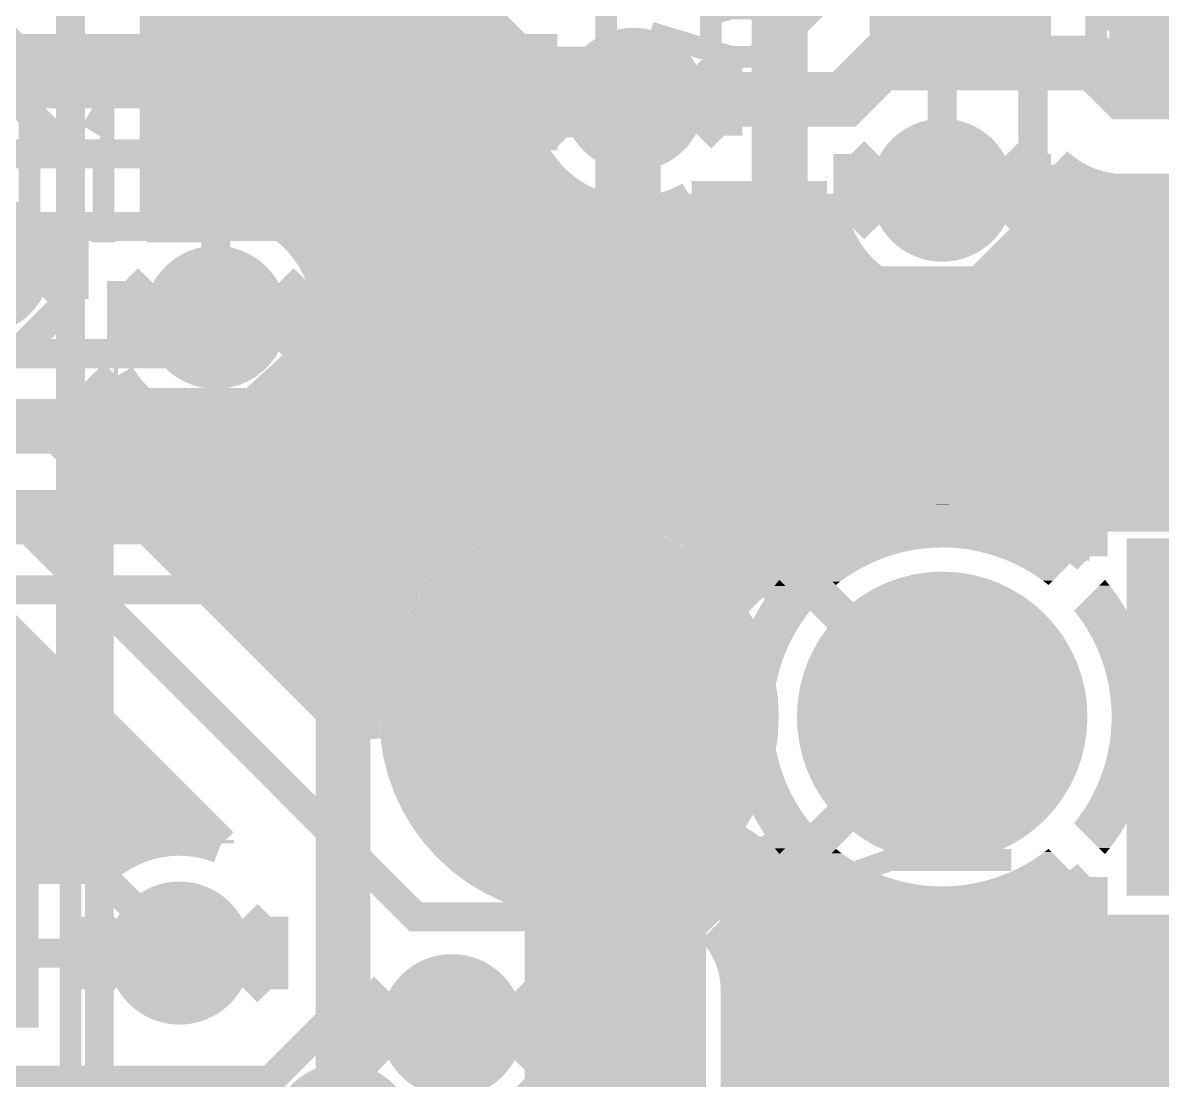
# Model space of a CAD drawing. Extents: x -10 to 131, y -93 to 209.
# Drawn here: x 100.88 to 108.85, y -5.08 to 2.31 of the extents above; entities that cross this region are included whole.
import ezdxf

# ---------------------------------------------------------------- set-up
doc = ezdxf.new("R2010")
doc.units = 0
doc.header["$MEASUREMENT"] = 0
doc.layers.get('0').update_dxf_attribs({"linetype": 'CONTINUOUS'})
for name, color, linetype in [('22-303-0_ASB', 7, 'CONTINUOUS'), ('22-303-0_AST', 7, 'CONTINUOUS'), ('22-303-0_BOT', 2, 'CONTINUOUS'), ('22-303-0_DRD', 6, 'CONTINUOUS'), ('22-303-0_DRL', 1, 'CONTINUOUS'), ('22-303-0_GND', 3, 'CONTINUOUS'), ('22-303-0_IN1', 10, 'CONTINUOUS'), ('22-303-0_SMB', 14, 'CONTINUOUS'), ('22-303-0_SMT', 9, 'CONTINUOUS'), ('22-303-0_SPT', 11, 'CONTINUOUS'), ('22-303-0_SST', 8, 'CONTINUOUS'), ('22-303-0_TOP', 15, 'CONTINUOUS'), ('THRUHOLE_TAP', 2, 'CONTINUOUS')]:
    doc.layers.add(name, color=color, linetype=linetype)

# ---------------------------------------------------------------- blocks, each defined once
blk = doc.blocks.new('ROUND_63')
at = {"const_width": 1.016}
blk.add_lwpolyline([(-0.508, 0, 1), (0.508, 0, 1)], format="xyb", close=True, dxfattribs=at)
blk = doc.blocks.new('ROUND_70')
at = {"const_width": 0.29972}
blk.add_lwpolyline([(-0.14986, 0, 1), (0.14986, 0, 1)], format="xyb", close=True, dxfattribs=at)
blk = doc.blocks.new('ROUND_28')
at = {"const_width": 0.54991}
blk.add_lwpolyline([(-0.274954, 0, 1), (0.274954, 0, 1)], format="xyb", close=True, dxfattribs=at)
blk = doc.blocks.new('ROUND_117')
at = {"const_width": 0.10033}
blk.add_lwpolyline([(-0.050164, 0, 1), (0.050164, 0, 1)], format="xyb", close=True, dxfattribs=at)
blk = doc.blocks.new('CUSTOM_95')
for points in [[(-0.430294, 1.424774), (-0.38366, 1.438142), (0.430654, 1.424774), (0.383292, 1.438142)], [(-0.38366, 1.438142), (-0.377306, 1.439712), (0.383292, 1.438142), (0.377728, 1.439712)], [(-0.377306, 1.439712), (-0.330274, 1.451332), (0.377728, 1.439712), (0.32985, 1.451332)], [(-0.330274, 1.451332), (-0.323792, 1.452682), (0.32985, 1.451332), (0.324286, 1.452682)], [(-0.323792, 1.452682), (-0.276434, 1.462542), (0.324286, 1.452682), (0.275934, 1.462542)], [(-0.276434, 1.462542), (-0.269798, 1.46367), (0.275934, 1.462542), (0.270402, 1.46367)], [(-0.269798, 1.46367), (-0.222218, 1.471756), (0.270402, 1.46367), (0.221606, 1.471756)], [(-0.222218, 1.471756), (-0.215378, 1.47266), (0.221606, 1.471756), (0.21615, 1.47266)], [(-0.215378, 1.47266), (-0.1677, 1.47896), (0.21615, 1.47266), (0.166916, 1.47896)], [(-0.1677, 1.47896), (-0.160522, 1.47964), (0.166916, 1.47896), (0.1616, 1.47964)], [(-0.160522, 1.47964), (-0.112952, 1.484146), (0.1616, 1.47964), (0.111826, 1.484146)], [(-0.112952, 1.484146), (-0.1051, 1.484598), (0.111826, 1.484146), (0.106832, 1.484598)], [(-0.1051, 1.484598), (-0.058048, 1.487306), (0.106832, 1.484598), (0.056148, 1.487306)], [(-0.058048, 1.487306), (-0.047034, 1.487532), (0.056148, 1.487306), (0.051916, 1.487532)], [(-0.047034, 1.487532), (-0.003068, 1.488434), (0.051916, 1.487532), (-0.003068, 1.488434)], [(-0.635528, 1.345824), (-0.591256, 1.365966), (0.63577, 1.345824), (0.591012, 1.365966)], [(-0.591256, 1.365966), (-0.585356, 1.368392), (0.591012, 1.365966), (0.58562, 1.368392)], [(-0.585356, 1.368392), (-0.540394, 1.386874), (0.58562, 1.368392), (0.540128, 1.386874)], [(-0.540394, 1.386874), (-0.534382, 1.38909), (0.540128, 1.386874), (0.534672, 1.38909)], [(-0.534382, 1.38909), (-0.488792, 1.40589), (0.534672, 1.38909), (0.4885, 1.40589)], [(-0.488792, 1.40589), (-0.482666, 1.407894), (0.4885, 1.40589), (0.482992, 1.407894)], [(-0.482666, 1.407894), (-0.436524, 1.422988), (0.482992, 1.407894), (0.436192, 1.422988)], [(-0.436524, 1.422988), (-0.430294, 1.424774), (0.436192, 1.422988), (0.430654, 1.424774)], [(-0.780548, 1.267236), (-0.738732, 1.292178), (0.780744, 1.267236), (0.738534, 1.292178)], [(-0.738732, 1.292178), (-0.73319, 1.295212), (0.738534, 1.292178), (0.733398, 1.295212)], [(-0.73319, 1.295212), (-0.690494, 1.318584), (0.733398, 1.295212), (0.690284, 1.318584)], [(-0.690494, 1.318584), (-0.684826, 1.32142), (0.690284, 1.318584), (0.685052, 1.32142)], [(-0.684826, 1.32142), (-0.641312, 1.343192), (0.685052, 1.32142), (0.641086, 1.343192)], [(-0.641312, 1.343192), (-0.635528, 1.345824), (0.641086, 1.343192), (0.63577, 1.345824)], [(-0.900566, 1.184768), (-0.877138, 1.202528), (0.9006, 1.184768), (0.876972, 1.202528)], [(-0.877138, 1.202528), (-0.871998, 1.206134), (0.876972, 1.202528), (0.872174, 1.206134)], [(-0.871998, 1.206134), (-0.832118, 1.23411), (0.872174, 1.206134), (0.831942, 1.23411)], [(-0.832118, 1.23411), (-0.826838, 1.23753), (0.831942, 1.23411), (0.827022, 1.23753)], [(-0.826838, 1.23753), (-0.785962, 1.264006), (0.827022, 1.23753), (0.785776, 1.264006)], [(-0.785962, 1.264006), (-0.780548, 1.267236), (0.785776, 1.264006), (0.780744, 1.267236)], [(-0.958844, 1.13845), (-0.95626, 1.140556), (-0.32808, 1.13845), (-0.321152, 1.140556)], [(-0.946678, 1.126284), (-0.958844, 1.13845), (-0.368096, 1.126284), (-0.32808, 1.13845)], [(-0.95626, 1.140556), (-0.941136, 1.152874), (-0.321152, 1.140556), (-0.273656, 1.152874)], [(-0.930472, 1.110078), (-0.946678, 1.126284), (-0.414408, 1.110078), (-0.368096, 1.126284)], [(-0.941136, 1.152874), (-0.92844, 1.163216), (-0.273656, 1.152874), (-0.225692, 1.163216)], [(-0.92844, 1.163216), (-0.920962, 1.169306), (-0.225692, 1.163216), (-0.190412, 1.169306)], [(-0.920962, 1.169306), (-0.917988, 1.171562), (-0.190412, 1.169306), (-0.177342, 1.171562)], [(-0.917988, 1.171562), (-0.909626, 1.1779), (-0.177342, 1.171562), (-0.128686, 1.1779)], [(-0.909626, 1.1779), (-0.90393, 1.182218), (-0.128686, 1.1779), (-0.07981, 1.182218)], [(-0.90393, 1.182218), (-0.90091, 1.184508), (-0.07981, 1.182218), (-0.030798, 1.184508)], [(-0.90091, 1.184508), (-0.900566, 1.184768), (-0.030798, 1.184508), (0.018266, 1.184768)], [(0.0673, 1.182996), (0.018266, 1.184768), (0.902958, 1.182996), (0.9006, 1.184768)], [(0.116218, 1.179196), (0.0673, 1.182996), (0.908014, 1.179196), (0.902958, 1.182996)], [(0.164938, 1.173372), (0.116218, 1.179196), (0.915762, 1.173372), (0.908014, 1.179196)], [(0.16667, 1.173092), (0.164938, 1.173372), (0.916134, 1.173092), (0.915762, 1.173372)], [(0.213374, 1.165538), (0.16667, 1.173092), (0.925448, 1.165538), (0.916134, 1.173092)], [(0.261444, 1.155706), (0.213374, 1.165538), (0.93757, 1.155706), (0.925448, 1.165538)], [(0.309068, 1.14389), (0.261444, 1.155706), (0.952138, 1.14389), (0.93757, 1.155706)], [(0.327666, 1.13845), (0.309068, 1.14389), (0.958844, 1.13845), (0.952138, 1.14389)], [(0.35616, 1.130114), (0.327666, 1.13845), (0.950508, 1.130114), (0.958844, 1.13845)], [(0.402642, 1.1144), (0.35616, 1.130114), (0.934794, 1.1144), (0.950508, 1.130114)], [(-0.912364, 1.09197), (-0.930472, 1.110078), (-0.46001, 1.09197), (-0.414408, 1.110078)], [(-0.892382, 1.071988), (-0.912364, 1.09197), (-0.504824, 1.071988), (-0.46001, 1.09197)], [(-0.870564, 1.05017), (-0.892382, 1.071988), (-0.548772, 1.05017), (-0.504824, 1.071988)], [(-0.846944, 1.02655), (-0.870564, 1.05017), (-0.591778, 1.02655), (-0.548772, 1.05017)], [(0.448432, 1.096776), (0.402642, 1.1144), (0.91717, 1.096776), (0.934794, 1.1144)], [(0.493456, 1.07727), (0.448432, 1.096776), (0.897664, 1.07727), (0.91717, 1.096776)], [(0.537632, 1.055916), (0.493456, 1.07727), (0.87631, 1.055916), (0.897664, 1.07727)], [(0.580886, 1.032754), (0.537632, 1.055916), (0.853148, 1.032754), (0.87631, 1.055916)], [(-1.173092, 0.916134), (-1.13845, 0.958844), (-1.09574, 0.916134), (-1.13845, 0.958844)], [(-0.821564, 1.00117), (-0.846944, 1.02655), (-0.63377, 1.00117), (-0.591778, 1.02655)], [(-0.794468, 0.974074), (-0.821564, 1.00117), (-0.674676, 0.974074), (-0.63377, 1.00117)], [(-0.7657, 0.945306), (-0.794468, 0.974074), (-0.714424, 0.945306), (-0.674676, 0.974074)], [(0.623144, 1.007818), (0.580886, 1.032754), (0.828212, 1.007818), (0.853148, 1.032754)], [(0.664334, 0.981156), (0.623144, 1.007818), (0.80155, 0.981156), (0.828212, 1.007818)], [(0.704384, 0.952812), (0.664334, 0.981156), (0.773206, 0.952812), (0.80155, 0.981156)], [(1.098156, 0.91855), (1.13845, 0.958844), (1.171202, 0.91855), (1.13845, 0.958844)], [(-1.206134, 0.872174), (-1.173092, 0.916134), (-1.05178, 0.872174), (-1.09574, 0.916134)], [(-0.743228, 0.922834), (-0.7657, 0.945306), (-0.743228, 0.922834), (-0.714424, 0.945306)], [(0.743228, 0.922834), (0.704384, 0.952812), (0.743228, 0.922834), (0.773206, 0.952812)], [(1.054264, 0.874658), (1.098156, 0.91855), (1.204334, 0.874658), (1.171202, 0.91855)], [(-1.267236, 0.780744), (-1.23753, 0.827022), (-0.96035, 0.780744), (-1.006628, 0.827022)], [(-1.23753, 0.827022), (-1.206134, 0.872174), (-1.006628, 0.827022), (-1.05178, 0.872174)], [(0.96296, 0.783354), (1.009178, 0.829572), (1.265624, 0.783354), (1.235824, 0.829572)], [(1.009178, 0.829572), (1.054264, 0.874658), (1.235824, 0.829572), (1.204334, 0.874658)], [(-1.310942, 0.704384), (-1.295212, 0.733398), (-0.952812, 0.704384), (-0.930422, 0.733398)], [(-1.295212, 0.733398), (-1.289404, 0.743228), (-0.930422, 0.733398), (-0.922834, 0.743228)], [(-1.289404, 0.743228), (-1.267236, 0.780744), (-0.922834, 0.743228), (-0.96035, 0.780744)], [(0.922834, 0.743228), (0.96296, 0.783354), (1.289448, 0.743228), (1.265624, 0.783354)], [(0.928512, 0.736066), (0.922834, 0.743228), (1.293698, 0.736066), (1.289448, 0.743228)], [(0.934182, 0.728912), (0.928512, 0.736066), (1.297596, 0.728912), (1.293698, 0.736066)], [(0.963558, 0.689612), (0.934182, 0.728912), (1.319006, 0.689612), (1.297596, 0.728912)], [(-1.345824, 0.63577), (-1.33168, 0.664334), (-0.999646, 0.63577), (-0.981156, 0.664334)], [(-1.33168, 0.664334), (-1.32142, 0.685052), (-0.981156, 0.664334), (-0.966494, 0.685052)], [(-1.32142, 0.685052), (-1.310942, 0.704384), (-0.966494, 0.685052), (-0.952812, 0.704384)], [(0.964818, 0.687774), (0.963558, 0.689612), (1.320006, 0.687774), (1.319006, 0.689612)], [(0.991282, 0.64913), (0.964818, 0.687774), (1.339244, 0.64913), (1.320006, 0.687774)], [(0.997906, 0.638544), (0.991282, 0.64913), (1.344512, 0.638544), (1.339244, 0.64913)], [(1.017306, 0.607534), (0.997906, 0.638544), (1.358544, 0.607534), (1.344512, 0.638544)], [(-1.387888, 0.537632), (-1.370316, 0.580886), (-1.055916, 0.537632), (-1.032754, 0.580886)], [(-1.370316, 0.580886), (-1.368392, 0.58562), (-1.032754, 0.580886), (-1.029962, 0.58562)], [(-1.368392, 0.58562), (-1.351506, 0.623144), (-1.029962, 0.58562), (-1.007818, 0.623144)], [(-1.351506, 0.623144), (-1.345824, 0.63577), (-1.007818, 0.623144), (-0.999646, 0.63577)], [(1.02818, 0.58844), (1.017306, 0.607534), (1.367182, 0.58844), (1.358544, 0.607534)], [(1.041586, 0.564896), (1.02818, 0.58844), (1.376804, 0.564896), (1.367182, 0.58844)], [(1.055702, 0.537534), (1.041586, 0.564896), (1.387986, 0.537534), (1.376804, 0.564896)], [(-1.419042, 0.448432), (-1.407894, 0.482992), (-1.096776, 0.448432), (-1.081804, 0.482992)], [(-1.407894, 0.482992), (-1.404088, 0.493456), (-1.081804, 0.482992), (-1.07727, 0.493456)], [(-1.404088, 0.493456), (-1.38909, 0.534672), (-1.07727, 0.493456), (-1.057348, 0.534672)], [(-1.38909, 0.534672), (-1.387888, 0.537632), (-1.057348, 0.534672), (-1.055916, 0.537632)], [(1.06408, 0.52129), (1.055702, 0.537534), (1.393936, 0.52129), (1.387986, 0.537534)], [(1.08052, 0.485894), (1.06408, 0.52129), (1.406896, 0.485894), (1.393936, 0.52129)], [(1.084748, 0.47679), (1.08052, 0.485894), (1.409854, 0.47679), (1.406896, 0.485894)], [(-1.439712, 0.377728), (-1.432682, 0.402642), (-1.122824, 0.377728), (-1.1144, 0.402642)], [(-1.432682, 0.402642), (-1.424774, 0.430654), (-1.1144, 0.402642), (-1.10362, 0.430654)], [(-1.424774, 0.430654), (-1.419042, 0.448432), (-1.10362, 0.430654), (-1.096776, 0.448432)], [(1.10268, 0.43359), (1.084748, 0.47679), (1.423886, 0.43359), (1.409854, 0.47679)], [(1.103558, 0.431472), (1.10268, 0.43359), (1.42449, 0.431472), (1.423886, 0.43359)], [(1.120476, 0.385414), (1.103558, 0.431472), (1.43759, 0.385414), (1.42449, 0.431472)], [(-1.455786, 0.309068), (-1.452682, 0.324286), (-1.14389, 0.309068), (-1.13944, 0.324286)], [(-1.452682, 0.324286), (-1.444948, 0.35616), (-1.13944, 0.324286), (-1.130114, 0.35616)], [(-1.444948, 0.35616), (-1.439712, 0.377728), (-1.130114, 0.35616), (-1.122824, 0.377728)], [(1.121992, 0.380696), (1.120476, 0.385414), (1.43893, 0.380696), (1.43759, 0.385414)], [(1.13547, 0.338696), (1.121992, 0.380696), (1.449218, 0.338696), (1.43893, 0.380696)], [(1.13862, 0.32728), (1.13547, 0.338696), (1.452012, 0.32728), (1.449218, 0.338696)], [(1.14852, 0.291396), (1.13862, 0.32728), (1.459406, 0.291396), (1.452012, 0.32728)], [(-1.47266, 0.21615), (-1.465156, 0.261444), (-1.164972, 0.21615), (-1.155706, 0.261444)], [(-1.465156, 0.261444), (-1.46367, 0.270402), (-1.155706, 0.261444), (-1.153484, 0.270402)], [(-1.46367, 0.270402), (-1.455786, 0.309068), (-1.153484, 0.270402), (-1.14389, 0.309068)], [(1.152688, 0.27342), (1.14852, 0.291396), (1.46311, 0.27342), (1.459406, 0.291396)], [(1.159598, 0.243598), (1.152688, 0.27342), (1.468116, 0.243598), (1.46311, 0.27342)], [(1.164202, 0.219184), (1.159598, 0.243598), (1.472212, 0.219184), (1.468116, 0.243598)], [(-1.48375, 0.116218), (-1.47964, 0.1616), (-1.179196, 0.116218), (-1.173772, 0.1616)], [(-1.47964, 0.1616), (-1.479214, 0.164938), (-1.173772, 0.1616), (-1.173372, 0.164938)], [(-1.479214, 0.164938), (-1.473016, 0.213374), (-1.173372, 0.164938), (-1.165538, 0.213374)], [(-1.473016, 0.213374), (-1.47266, 0.21615), (-1.165538, 0.213374), (-1.164972, 0.21615)], [(1.16869, 0.195382), (1.164202, 0.219184), (1.475308, 0.195382), (1.472212, 0.219184)], [(1.173176, 0.16465), (1.16869, 0.195382), (1.479304, 0.16465), (1.475308, 0.195382)], [(1.175776, 0.14683), (1.173176, 0.16465), (1.480956, 0.14683), (1.479304, 0.16465)], [(-1.486712, 0.0673), (-1.484598, 0.106832), (-1.182996, 0.0673), (-1.179926, 0.106832)], [(-1.484598, 0.106832), (-1.48375, 0.116218), (-1.179926, 0.106832), (-1.179196, 0.116218)], [(1.179616, 0.109892), (1.175776, 0.14683), (1.484376, 0.109892), (1.480956, 0.14683)], [(1.180848, 0.098026), (1.179616, 0.109892), (1.485036, 0.098026), (1.484376, 0.109892)], [(1.183526, 0.054982), (1.180848, 0.098026), (1.487424, 0.054982), (1.485036, 0.098026)], [(-1.48844, 0), (-1.488122, 0.018266), (-1.18491, 0), (-1.184768, 0.018266)], [(-1.487532, -0.049054), (-1.48844, 0), (-1.183894, -0.049054), (-1.18491, 0)], [(-1.488122, 0.018266), (-1.487532, 0.051916), (-1.184768, 0.018266), (-1.183552, 0.051916)], [(-1.487532, 0.051916), (-1.486712, 0.0673), (-1.183552, 0.051916), (-1.182996, 0.0673)], [(1.183894, 0.049054), (1.183526, 0.054982), (1.487534, 0.049054), (1.487424, 0.054982)], [(1.18491, 0), (1.183894, 0.049054), (1.48844, 0), (1.487534, 0.049054)], [(1.184768, -0.018266), (1.18491, 0), (1.48812, -0.018266), (1.48844, 0)], [(-1.487424, -0.054982), (-1.487532, -0.049054), (-1.183524, -0.054982), (-1.183894, -0.049054)], [(-1.485034, -0.098026), (-1.487424, -0.054982), (-1.180848, -0.098026), (-1.183524, -0.054982)], [(1.179924, -0.106832), (1.182996, -0.0673), (1.484598, -0.106832), (1.48671, -0.0673)], [(1.182996, -0.0673), (1.18355, -0.051916), (1.48671, -0.0673), (1.487532, -0.051916)], [(1.18355, -0.051916), (1.184768, -0.018266), (1.487532, -0.051916), (1.48812, -0.018266)], [(-1.484376, -0.109892), (-1.485034, -0.098026), (-1.179614, -0.109892), (-1.180848, -0.098026)], [(-1.480954, -0.14683), (-1.484376, -0.109892), (-1.175776, -0.14683), (-1.179614, -0.109892)], [(-1.479304, -0.16465), (-1.480954, -0.14683), (-1.173174, -0.16465), (-1.175776, -0.14683)], [(1.17377, -0.1616), (1.179196, -0.116218), (1.47964, -0.1616), (1.483748, -0.116218)], [(1.179196, -0.116218), (1.179924, -0.106832), (1.483748, -0.116218), (1.484598, -0.106832)], [(-1.475306, -0.195382), (-1.479304, -0.16465), (-1.16869, -0.195382), (-1.173174, -0.16465)], [(-1.472212, -0.219184), (-1.475306, -0.195382), (-1.1642, -0.219184), (-1.16869, -0.195382)], [(-1.468114, -0.243598), (-1.472212, -0.219184), (-1.159598, -0.243598), (-1.1642, -0.219184)], [(1.155706, -0.261444), (1.16497, -0.21615), (1.465154, -0.261444), (1.47266, -0.21615)], [(1.16497, -0.21615), (1.165538, -0.213374), (1.47266, -0.21615), (1.473014, -0.213374)], [(1.165538, -0.213374), (1.173372, -0.164938), (1.473014, -0.213374), (1.479212, -0.164938)], [(1.173372, -0.164938), (1.17377, -0.1616), (1.479212, -0.164938), (1.47964, -0.1616)], [(-1.46311, -0.27342), (-1.468114, -0.243598), (-1.152686, -0.27342), (-1.159598, -0.243598)], [(-1.459404, -0.291396), (-1.46311, -0.27342), (-1.14852, -0.291396), (-1.152686, -0.27342)], [(-1.452012, -0.32728), (-1.459404, -0.291396), (-1.138618, -0.32728), (-1.14852, -0.291396)], [(1.139438, -0.324286), (1.14389, -0.309068), (1.452682, -0.324286), (1.455784, -0.309068)], [(1.14389, -0.309068), (1.153482, -0.270402), (1.455784, -0.309068), (1.46367, -0.270402)], [(1.153482, -0.270402), (1.155706, -0.261444), (1.46367, -0.270402), (1.465154, -0.261444)], [(-1.449216, -0.338696), (-1.452012, -0.32728), (-1.13547, -0.338696), (-1.138618, -0.32728)], [(-1.43893, -0.380696), (-1.449216, -0.338696), (-1.12199, -0.380696), (-1.13547, -0.338696)], [(-1.437588, -0.385414), (-1.43893, -0.380696), (-1.120476, -0.385414), (-1.12199, -0.380696)], [(-1.424488, -0.431472), (-1.437588, -0.385414), (-1.103558, -0.431472), (-1.120476, -0.385414)], [(1.1144, -0.402642), (1.122822, -0.377728), (1.43268, -0.402642), (1.439712, -0.377728)], [(1.122822, -0.377728), (1.130114, -0.35616), (1.439712, -0.377728), (1.444946, -0.35616)], [(1.130114, -0.35616), (1.139438, -0.324286), (1.444946, -0.35616), (1.452682, -0.324286)], [(-1.423886, -0.43359), (-1.424488, -0.431472), (-1.102678, -0.43359), (-1.103558, -0.431472)], [(-1.409852, -0.47679), (-1.423886, -0.43359), (-1.084748, -0.47679), (-1.102678, -0.43359)], [(-1.406896, -0.485894), (-1.409852, -0.47679), (-1.080518, -0.485894), (-1.084748, -0.47679)], [(1.081802, -0.482992), (1.096776, -0.448432), (1.407894, -0.482992), (1.41904, -0.448432)], [(1.096776, -0.448432), (1.103618, -0.430654), (1.41904, -0.448432), (1.424774, -0.430654)], [(1.103618, -0.430654), (1.1144, -0.402642), (1.424774, -0.430654), (1.43268, -0.402642)], [(-1.393934, -0.52129), (-1.406896, -0.485894), (-1.06408, -0.52129), (-1.080518, -0.485894)], [(-1.387986, -0.537534), (-1.393934, -0.52129), (-1.0557, -0.537534), (-1.06408, -0.52129)], [(-1.376802, -0.564896), (-1.387986, -0.537534), (-1.041586, -0.564896), (-1.0557, -0.537534)], [(1.032754, -0.580886), (1.055916, -0.537632), (1.370314, -0.580886), (1.387886, -0.537632)], [(1.055916, -0.537632), (1.057346, -0.534672), (1.387886, -0.537632), (1.38909, -0.534672)], [(1.057346, -0.534672), (1.07727, -0.493456), (1.38909, -0.534672), (1.404086, -0.493456)], [(1.07727, -0.493456), (1.081802, -0.482992), (1.404086, -0.493456), (1.407894, -0.482992)], [(-1.367182, -0.58844), (-1.376802, -0.564896), (-1.028178, -0.58844), (-1.041586, -0.564896)], [(-1.358542, -0.607534), (-1.367182, -0.58844), (-1.017306, -0.607534), (-1.028178, -0.58844)], [(-1.344512, -0.638544), (-1.358542, -0.607534), (-0.997904, -0.638544), (-1.017306, -0.607534)], [(0.981156, -0.664334), (0.999644, -0.63577), (1.331678, -0.664334), (1.345824, -0.63577)], [(0.999644, -0.63577), (1.007818, -0.623144), (1.345824, -0.63577), (1.351504, -0.623144)], [(1.007818, -0.623144), (1.02996, -0.58562), (1.351504, -0.623144), (1.368392, -0.58562)], [(1.02996, -0.58562), (1.032754, -0.580886), (1.368392, -0.58562), (1.370314, -0.580886)], [(-1.339242, -0.64913), (-1.344512, -0.638544), (-0.991282, -0.64913), (-0.997904, -0.638544)], [(-1.320006, -0.687774), (-1.339242, -0.64913), (-0.964816, -0.687774), (-0.991282, -0.64913)], [(-1.319004, -0.689612), (-1.320006, -0.687774), (-0.963558, -0.689612), (-0.964816, -0.687774)], [(-1.297594, -0.728912), (-1.319004, -0.689612), (-0.934182, -0.728912), (-0.963558, -0.689612)], [(0.93042, -0.733398), (0.952812, -0.704384), (1.295212, -0.733398), (1.31094, -0.704384)], [(0.952812, -0.704384), (0.966492, -0.685052), (1.31094, -0.704384), (1.32142, -0.685052)], [(0.966492, -0.685052), (0.981156, -0.664334), (1.32142, -0.685052), (1.331678, -0.664334)], [(-1.293698, -0.736066), (-1.297594, -0.728912), (-0.92851, -0.736066), (-0.934182, -0.728912)], [(-1.289446, -0.743228), (-1.293698, -0.736066), (-0.922834, -0.743228), (-0.92851, -0.736066)], [(-1.265624, -0.783354), (-1.289446, -0.743228), (-0.96296, -0.783354), (-0.922834, -0.743228)], [(-1.235824, -0.829572), (-1.265624, -0.783354), (-1.009178, -0.829572), (-0.96296, -0.783354)], [(0.922834, -0.743228), (0.93042, -0.733398), (1.289402, -0.743228), (1.295212, -0.733398)], [(0.96035, -0.780744), (0.922834, -0.743228), (1.267236, -0.780744), (1.289402, -0.743228)], [(1.006628, -0.827022), (0.96035, -0.780744), (1.23753, -0.827022), (1.267236, -0.780744)], [(-1.204334, -0.874658), (-1.235824, -0.829572), (-1.054264, -0.874658), (-1.009178, -0.829572)], [(-1.171202, -0.91855), (-1.204334, -0.874658), (-1.098156, -0.91855), (-1.054264, -0.874658)], [(1.05178, -0.872174), (1.006628, -0.827022), (1.206134, -0.872174), (1.23753, -0.827022)], [(1.09574, -0.916134), (1.05178, -0.872174), (1.173092, -0.916134), (1.206134, -0.872174)], [(-1.13845, -0.958844), (-1.171202, -0.91855), (-1.13845, -0.958844), (-1.098156, -0.91855)], [(-0.80155, -0.981156), (-0.773206, -0.952812), (-0.664334, -0.981156), (-0.704384, -0.952812)], [(-0.773206, -0.952812), (-0.743228, -0.922834), (-0.704384, -0.952812), (-0.743228, -0.922834)], [(0.674676, -0.974074), (0.714424, -0.945306), (0.794468, -0.974074), (0.7657, -0.945306)], [(0.714424, -0.945306), (0.743228, -0.922834), (0.7657, -0.945306), (0.743228, -0.922834)], [(1.13845, -0.958844), (1.09574, -0.916134), (1.13845, -0.958844), (1.173092, -0.916134)], [(-0.87631, -1.055916), (-0.853148, -1.032754), (-0.537632, -1.055916), (-0.580886, -1.032754)], [(-0.853148, -1.032754), (-0.828212, -1.007818), (-0.580886, -1.032754), (-0.623144, -1.007818)], [(-0.828212, -1.007818), (-0.80155, -0.981156), (-0.623144, -1.007818), (-0.664334, -0.981156)], [(0.548772, -1.05017), (0.591778, -1.02655), (0.870564, -1.05017), (0.846944, -1.02655)], [(0.591778, -1.02655), (0.63377, -1.00117), (0.846944, -1.02655), (0.821564, -1.00117)], [(0.63377, -1.00117), (0.674676, -0.974074), (0.821564, -1.00117), (0.794468, -0.974074)], [(-0.950508, -1.130114), (-0.934794, -1.1144), (-0.35616, -1.130114), (-0.402642, -1.1144)], [(-0.934794, -1.1144), (-0.91717, -1.096776), (-0.402642, -1.1144), (-0.448432, -1.096776)], [(-0.91717, -1.096776), (-0.897664, -1.07727), (-0.448432, -1.096776), (-0.493456, -1.07727)], [(-0.897664, -1.07727), (-0.87631, -1.055916), (-0.493456, -1.07727), (-0.537632, -1.055916)], [(0.368096, -1.126284), (0.414408, -1.110078), (0.946678, -1.126284), (0.930472, -1.110078)], [(0.414408, -1.110078), (0.46001, -1.09197), (0.930472, -1.110078), (0.912364, -1.09197)], [(0.46001, -1.09197), (0.504824, -1.071988), (0.912364, -1.09197), (0.892382, -1.071988)], [(0.504824, -1.071988), (0.548772, -1.05017), (0.892382, -1.071988), (0.870564, -1.05017)], [(-0.958844, -1.13845), (-0.950508, -1.130114), (-0.327664, -1.13845), (-0.35616, -1.130114)], [(-0.952136, -1.14389), (-0.958844, -1.13845), (-0.309068, -1.14389), (-0.327664, -1.13845)], [(-0.937568, -1.155706), (-0.952136, -1.14389), (-0.261444, -1.155706), (-0.309068, -1.14389)], [(-0.925446, -1.165538), (-0.937568, -1.155706), (-0.213374, -1.165538), (-0.261444, -1.155706)], [(-0.916134, -1.173092), (-0.925446, -1.165538), (-0.166668, -1.173092), (-0.213374, -1.165538)], [(-0.91576, -1.173372), (-0.916134, -1.173092), (-0.164938, -1.173372), (-0.166668, -1.173092)], [(-0.908012, -1.179196), (-0.91576, -1.173372), (-0.116218, -1.179196), (-0.164938, -1.173372)], [(-0.902956, -1.182996), (-0.908012, -1.179196), (-0.0673, -1.182996), (-0.116218, -1.179196)], [(-0.900598, -1.184768), (-0.902956, -1.182996), (-0.018266, -1.184768), (-0.0673, -1.182996)], [(-0.87697, -1.202528), (-0.900598, -1.184768), (0.877138, -1.202528), (0.900564, -1.184768)], [(-0.018266, -1.184768), (0.030798, -1.184508), (0.900564, -1.184768), (0.900908, -1.184508)], [(0.030798, -1.184508), (0.07981, -1.182218), (0.900908, -1.184508), (0.903928, -1.182218)], [(0.07981, -1.182218), (0.128686, -1.1779), (0.903928, -1.182218), (0.909624, -1.1779)], [(0.128686, -1.1779), (0.177342, -1.171562), (0.909624, -1.1779), (0.917986, -1.171562)], [(0.177342, -1.171562), (0.19041, -1.169306), (0.917986, -1.171562), (0.920962, -1.169306)], [(0.19041, -1.169306), (0.225692, -1.163216), (0.920962, -1.169306), (0.928438, -1.163216)], [(0.225692, -1.163216), (0.273656, -1.152874), (0.928438, -1.163216), (0.941134, -1.152874)], [(0.273656, -1.152874), (0.321152, -1.140556), (0.941134, -1.152874), (0.956258, -1.140556)], [(0.321152, -1.140556), (0.328078, -1.13845), (0.956258, -1.140556), (0.958844, -1.13845)], [(0.328078, -1.13845), (0.368096, -1.126284), (0.958844, -1.13845), (0.946678, -1.126284)], [(-0.872174, -1.206134), (-0.87697, -1.202528), (0.871996, -1.206134), (0.877138, -1.202528)], [(-0.83194, -1.23411), (-0.872174, -1.206134), (0.832118, -1.23411), (0.871996, -1.206134)], [(-0.827022, -1.23753), (-0.83194, -1.23411), (0.826836, -1.23753), (0.832118, -1.23411)], [(-0.785774, -1.264006), (-0.827022, -1.23753), (0.785962, -1.264006), (0.826836, -1.23753)], [(-0.780744, -1.267236), (-0.785774, -1.264006), (0.780546, -1.267236), (0.785962, -1.264006)], [(-0.738532, -1.292178), (-0.780744, -1.267236), (0.738732, -1.292178), (0.780546, -1.267236)], [(-0.733398, -1.295212), (-0.738532, -1.292178), (0.733188, -1.295212), (0.738732, -1.292178)], [(-0.690282, -1.318584), (-0.733398, -1.295212), (0.690494, -1.318584), (0.733188, -1.295212)], [(-0.685052, -1.32142), (-0.690282, -1.318584), (0.684824, -1.32142), (0.690494, -1.318584)], [(-0.641084, -1.343192), (-0.685052, -1.32142), (0.641312, -1.343192), (0.684824, -1.32142)], [(-0.63577, -1.345824), (-0.641084, -1.343192), (0.635526, -1.345824), (0.641312, -1.343192)], [(-0.59101, -1.365966), (-0.63577, -1.345824), (0.591256, -1.365966), (0.635526, -1.345824)], [(-0.58562, -1.368392), (-0.59101, -1.365966), (0.585354, -1.368392), (0.591256, -1.365966)], [(-0.540126, -1.386874), (-0.58562, -1.368392), (0.540394, -1.386874), (0.585354, -1.368392)], [(-0.534672, -1.38909), (-0.540126, -1.386874), (0.53438, -1.38909), (0.540394, -1.386874)], [(-0.488498, -1.40589), (-0.534672, -1.38909), (0.488792, -1.40589), (0.53438, -1.38909)], [(-0.482992, -1.407894), (-0.488498, -1.40589), (0.482664, -1.407894), (0.488792, -1.40589)], [(-0.43619, -1.422988), (-0.482992, -1.407894), (0.436524, -1.422988), (0.482664, -1.407894)], [(-0.430654, -1.424774), (-0.43619, -1.422988), (0.430292, -1.424774), (0.436524, -1.422988)], [(-0.38329, -1.438142), (-0.430654, -1.424774), (0.38366, -1.438142), (0.430292, -1.424774)], [(-0.377728, -1.439712), (-0.38329, -1.438142), (0.377304, -1.439712), (0.38366, -1.438142)], [(-0.329848, -1.451332), (-0.377728, -1.439712), (0.330274, -1.451332), (0.377304, -1.439712)], [(-0.324286, -1.452682), (-0.329848, -1.451332), (0.32379, -1.452682), (0.330274, -1.451332)], [(-0.275932, -1.462542), (-0.324286, -1.452682), (0.276434, -1.462542), (0.32379, -1.452682)], [(-0.270402, -1.46367), (-0.275932, -1.462542), (0.269796, -1.46367), (0.276434, -1.462542)], [(-0.221604, -1.471756), (-0.270402, -1.46367), (0.222218, -1.471756), (0.269796, -1.46367)], [(-0.21615, -1.47266), (-0.221604, -1.471756), (0.215376, -1.47266), (0.222218, -1.471756)], [(-0.166914, -1.47896), (-0.21615, -1.47266), (0.1677, -1.47896), (0.215376, -1.47266)], [(-0.1616, -1.47964), (-0.166914, -1.47896), (0.16052, -1.47964), (0.1677, -1.47896)], [(-0.111824, -1.484146), (-0.1616, -1.47964), (0.112952, -1.484146), (0.16052, -1.47964)], [(-0.106832, -1.484598), (-0.111824, -1.484146), (0.105098, -1.484598), (0.112952, -1.484146)], [(-0.056146, -1.487306), (-0.106832, -1.484598), (0.058048, -1.487306), (0.105098, -1.484598)], [(-0.051916, -1.487532), (-0.056146, -1.487306), (0.047032, -1.487532), (0.058048, -1.487306)], [(0.003068, -1.488434), (-0.051916, -1.487532), (0.003068, -1.488434), (0.047032, -1.487532)]]:
    blk.add_solid(points)
blk = doc.blocks.new('ROUND_94')
at = {"const_width": 1.397}
blk.add_lwpolyline([(-0.6985, 0, 1), (0.6985, 0, 1)], format="xyb", close=True, dxfattribs=at)
blk = doc.blocks.new('SQUARE_96')
blk.add_solid([(1.24968, 1.24968), (1.24968, -1.24968), (-1.24968, 1.24968), (-1.24968, -1.24968)])
blk = doc.blocks.new('ROUND_98')
at = {"const_width": 0.50038}
blk.add_lwpolyline([(-0.25019, 0, 1), (0.25019, 0, 1)], format="xyb", close=True, dxfattribs=at)
blk = doc.blocks.new('ROUND_100')
at = {"const_width": 0.50038}
blk.add_lwpolyline([(-0.25019, 0, 1), (0.25019, 0, 1)], format="xyb", close=True, dxfattribs=at)
blk = doc.blocks.new('RECTANGLE_3')
blk.add_solid([(0.4826, 0.4064), (0.4826, -0.4064), (-0.4826, 0.4064), (-0.4826, -0.4064)])
blk = doc.blocks.new('RECTANGLE_16')
blk.add_solid([(1.30048, 0.6477), (1.30048, -0.6477), (-1.30048, 0.6477), (-1.30048, -0.6477)])
blk = doc.blocks.new('RECTANGLE_17')
blk.add_solid([(0.635, 0.508), (0.635, -0.508), (-0.635, 0.508), (-0.635, -0.508)])
blk = doc.blocks.new('ROUND_108')
at = {"const_width": 0.10033}
blk.add_lwpolyline([(-0.050164, 0, 1), (0.050164, 0, 1)], format="xyb", close=True, dxfattribs=at)

msp = doc.modelspace()

# ---------------------------------------------------------------- linework, layer by layer
at = {"layer": '22-303-0_AST'}
for points, const_width in [([(110.871, 0.508), (106.299, 0.508), (106.299, 2.286), (106.553, 2.54), (106.299, 2.794), (106.299, 4.572), (110.871, 4.572), (110.871, 0.508)], 0.1524), ([(102.7176, 2.159), (102.7176, 4.2164), (99.949, 4.2164), (99.949, 2.159), (102.7176, 2.159)], 0.1524), ([(104.9655, 1.0795), (104.9655, 4.0005), (103.3272, 4.0005), (103.3272, 1.0795), (104.9655, 1.0795)], 0.1524), ([(108.39196, 1.9558), (108.39196, 2.3114), (108.56214, 2.36982), (108.72978, 2.36982), (108.89996, 2.3114), (108.89996, 1.9558), (108.72978, 1.89738), (108.56214, 1.89738), (107.88396, 2.1336)], 0.1524), ([(104.04856, 1.6637), (104.04856, 2.0193), (104.21874, 2.08026), (104.38892, 2.08026), (104.55656, 2.0193), (104.55656, 1.6637), (104.38892, 1.60528), (104.21874, 1.60528), (103.54056, 1.8415)], 0.1524), ([(113.21034, -0.54102), (113.21542, -0.34036), (101.41966, -0.34036), (101.41966, -8.23468), (113.21034, -8.23468), (113.21034, -0.54102)], 0.20066), ([(101.219, -3.175), (101.219, -8.255), (98.171, -8.255), (98.171, -3.175), (101.219, -3.175)], 0.1524), ([(107.7976, -4.0132), (106.94924, -4.0132), (106.7816, -3.95478), (106.7816, -3.59918), (106.94924, -3.54076), (107.7976, -3.54076)], 0.1524), ([(106.94924, -4.37896), (106.7816, -4.4958), (106.7816, -4.73456), (106.94924, -4.8514), (107.11942, -4.8514), (107.45724, -4.61518), (107.7976, -4.8514), (107.7976, -4.37896)], 0.1524)]:
    msp.add_lwpolyline(points, dxfattribs=dict(at, const_width=const_width))
at = {"layer": '22-303-0_BOT'}
for points, const_width in [([(101.219, 4.699), (101.219, 0.381), (100.838, 0), (99.06, 0), (98.425, 0.635), (96.139, 0.635), (95.885, 0.381), (87.757, 0.381), (84.836, 3.302), (84.3915, 3.302), (84.328, 3.2385), (84.201, 3.2385), (83.1215, 2.159), (78.613, 2.159), (77.724, 3.048), (76.454, 3.048), (75.946, 2.54), (75.438, 2.54), (75.057, 2.921), (75.057, 6.477), (72.644, 8.89), (69.85, 8.89)], 0.2032), ([(116.205, 8.255), (116.205, 4.953), (116.205, 3.048), (114.9858, 1.8288), (108.585, 1.8288), (108.3818, 2.032), (106.8832, 2.032), (106.6292, 1.778), (105.156, 1.778)], 0.381), ([(102.235, 4.9784), (102.235, 1.06172)], 0.254), ([(102.0064, 4.51866), (102.0064, 1.0287)], 0.254), ([(101.8286, 4.16814), (101.8286, 0.9525)], 0.254), ([(102.4636, 4.02336), (102.4636, 1.0287)], 0.254), ([(102.5652, 3.8862), (104.33812, 2.11582)], 0.254), ([(102.6922, 3.7592), (102.6922, 0.91948)], 0.254), ([(102.9208, 3.5306), (102.9208, 0.68072)], 0.254), ([(103.1494, 3.302), (103.1494, -2.5908)], 0.254), ([(103.378, 3.0734), (103.378, -1.9304)], 0.254), ([(103.6066, 2.8448), (103.6066, -1.5621)], 0.254), ([(103.8352, 2.6162), (103.8352, -1.33858)], 0.254), ([(104.0638, 2.3876), (104.0638, -1.19126)], 0.254), ([(104.1146, 2.3368), (101.8286, 2.3368)], 0.254), ([(104.3432, 2.1082), (101.8286, 2.1082)], 0.254), ([(104.2924, 2.159), (104.2924, -1.09474)], 0.254), ([(104.35336, 1.8796), (101.8286, 1.8796)], 0.254), ([(104.35844, 1.651), (101.8286, 1.651)], 0.254), ([(104.42956, 1.4224), (101.8286, 1.4224)], 0.254), ([(104.521, 1.27762), (104.521, -1.03632)], 0.254), ([(108.1786, 1.25984), (108.1786, -1.2827)], 0.254), ([(104.5972, 1.1938), (101.8286, 1.1938)], 0.254), ([(108.2929, 1.1938), (108.12018, 1.1938)], 0.254), ([(108.4072, 1.15316), (108.4072, -1.03124)], 0.254), ([(104.7496, 1.0795), (104.7496, -1.016)], 0.254), ([(106.50982, 1.0795), (105.5624, 1.0795)], 0.254), ([(105.664, 1.0795), (105.664, -1.30048)], 0.254), ([(105.8926, 1.0795), (105.8926, -1.50368)], 0.254), ([(106.1212, 1.0795), (106.1212, -1.59258)], 0.254), ([(106.3498, 1.0795), (106.3498, -1.36144)], 0.254), ([(114.9858, 1.1303), (108.585, 1.1303)], 0.254), ([(108.6358, 1.1303), (108.6358, -1.03124)], 0.254), ([(108.8644, 1.1303), (108.8644, -1.03124)], 0.254), ([(104.9782, 0.9906), (104.9782, -1.0287)], 0.254), ([(105.4354, 1.01854), (105.4354, -1.16586)], 0.254), ([(101.85146, 0.9652), (101.8286, 0.9652)], 0.254), ([(106.5276, 0.9652), (102.61854, 0.9652)], 0.254), ([(105.2068, 0.97028), (105.2068, -1.07696)], 0.254), ([(129.667, 0.9652), (108.1024, 0.9652)], 0.254), ([(106.5784, 0.81026), (106.5784, -1.2065)], 0.254), ([(106.6165, 0.7366), (102.8827, 0.7366)], 0.254), ([(129.667, 0.7366), (108.0135, 0.7366)], 0.254), ([(107.95, 0.64262), (107.95, -1.15316)], 0.254), ([(106.807, 0.51562), (106.807, -1.10236)], 0.254), ([(106.81462, 0.508), (103.00208, 0.508)], 0.254), ([(107.7214, 0.4445), (107.7214, -1.07188)], 0.254), ([(129.667, 0.508), (107.81284, 0.508)], 0.254), ([(107.0356, 0.38354), (107.0356, -1.0414)], 0.254), ([(107.4928, 0.3556), (107.4928, -1.02616)], 0.254), ([(129.667, 0.2794), (103.04272, 0.2794)], 0.254), ([(107.2642, 0.33528), (107.2642, -1.016)], 0.254), ([(129.667, 0.0508), (103.01732, 0.0508)], 0.254), ([(105.283, -6.858), (105.283, -4.445), (104.775, -3.937), (103.632, -3.937), (100.203, -0.508), (97.917, -0.508), (97.409, 0)], 0.2032), ([(101.54158, -0.15748), (101.27488, -0.42418)], 0.254), ([(101.55174, -0.1778), (101.52126, -0.1778)], 0.254), ([(101.5492, -0.17272), (101.5492, -0.9906)], 0.254), ([(129.667, -0.1778), (102.91826, -0.1778)], 0.254), ([(102.9208, -0.17272), (102.9208, -2.3622)], 0.254), ([(101.77018, -0.4064), (101.29266, -0.4064)], 0.254), ([(101.3206, -0.37846), (101.3206, -0.762)], 0.254), ([(101.7778, -0.41148), (101.7778, -1.2192)], 0.254), ([(102.6922, -0.41148), (102.6922, -2.1336)], 0.254), ([(129.667, -0.4064), (102.69982, -0.4064)], 0.254), ([(102.0064, -0.5207), (102.0064, -1.4478)], 0.254), ([(102.4636, -0.5207), (102.4636, -1.905)], 0.254), ([(101.1047, -0.54864), (103.25862, -2.70256)], 0.254), ([(102.235, -0.55372), (102.235, -1.6764)], 0.254), ([(129.667, -0.635), (101.19106, -0.635)], 0.254), ([(129.667, -0.8636), (101.41966, -0.8636)], 0.254), ([(111.36376, -1.03124), (108.34624, -1.03124)], 0.254), ([(108.34624, -1.03124), (108.34624, -1.41732)], 0.254), ([(99.949, -1.1176), (102.26802, -3.43662)], 0.254), ([(104.29748, -1.0922), (101.64826, -1.0922)], 0.254), ([(106.83748, -1.0922), (105.24998, -1.0922)], 0.254), ([(108.34624, -1.0922), (107.78998, -1.0922)], 0.254), ([(78.613, -1.27), (82.55, -1.27), (84.582, -3.302), (85.09, -3.302), (86.233, -4.445), (93.726, -4.445), (94.615, -3.556), (95.758, -3.556), (96.393, -4.191), (101.981, -4.191)], 0.2032), ([(103.8606, -1.3208), (101.87686, -1.3208)], 0.254), ([(106.4006, -1.3208), (105.6894, -1.3208)], 0.254), ([(108.34624, -1.3208), (108.2294, -1.3208)], 0.254), ([(106.23804, -1.46304), (107.315, -2.54)], 0.254), ([(103.61676, -1.5494), (102.10546, -1.5494)], 0.254), ([(106.15676, -1.5494), (105.93324, -1.5494)], 0.254), ([(103.4542, -1.778), (102.33406, -1.778)], 0.254), ([(100.838, -2.0066), (97.1931, -2.0066)], 0.254), ([(100.8634, -2.02946), (100.8634, -3.5814)], 0.254), ([(103.34752, -2.0066), (102.56266, -2.0066)], 0.254), ([(101.0666, -2.2352), (97.1296, -2.2352)], 0.254), ([(101.092, -2.25806), (101.092, -3.5814)], 0.254), ([(103.28148, -2.2352), (102.79126, -2.2352)], 0.254), ([(101.2952, -2.4638), (96.97466, -2.4638)], 0.254), ([(101.3206, -2.48666), (101.3206, -3.5814)], 0.254), ([(103.25354, -2.4638), (103.01986, -2.4638)], 0.254), ([(106.23804, -3.61696), (107.315, -2.54)], 0.254), ([(101.5238, -2.6924), (96.57334, -2.6924)], 0.254), ([(101.5492, -2.71526), (101.5492, -3.50774)], 0.254), ([(101.7524, -2.921), (96.17456, -2.921)], 0.254), ([(101.7778, -2.94386), (101.7778, -3.40868)], 0.254), ([(101.981, -3.1496), (96.21266, -3.1496)], 0.254), ([(102.0064, -3.17246), (102.0064, -3.38328)], 0.254), ([(102.2096, -3.3782), (96.44126, -3.3782)], 0.254), ([(102.235, -3.40106), (102.235, -3.42392)], 0.254), ([(106.1212, -3.48742), (106.1212, -30.353)], 0.254), ([(101.45014, -3.5814), (96.64446, -3.5814)], 0.254), ([(106.22534, -3.6068), (105.86212, -3.6068)], 0.254), ([(105.8926, -3.57632), (105.8926, -4.445)], 0.254), ([(108.34624, -3.66014), (108.34624, -4.04876)], 0.254), ([(105.664, -3.77698), (105.664, -3.9624)], 0.254), ([(106.3498, -3.71856), (106.3498, -7.10946)], 0.254), ([(105.55224, -3.85064), (105.70718, -4.00812)], 0.254), ([(106.51236, -3.8354), (105.57764, -3.8354)], 0.254), ([(108.34624, -3.8354), (108.11764, -3.8354)], 0.254), ([(108.1786, -3.79476), (108.1786, -30.353)], 0.254), ([(106.5784, -3.8735), (106.5784, -6.8453)], 0.254), ([(107.95, -3.9243), (107.95, -30.353)], 0.254), ([(106.807, -3.97764), (106.807, -6.72592)], 0.254), ([(107.7214, -4.00812), (107.7214, -7.02818)], 0.254), ([(109.0295, -4.064), (105.75798, -4.064)], 0.254), ([(107.0356, -4.0386), (107.0356, -6.68528)], 0.254), ([(107.2642, -4.06146), (107.2642, -6.71068)], 0.254), ([(107.4928, -4.05384), (107.4928, -6.80974)], 0.254), ([(109.0295, -4.04876), (108.34624, -4.04876)], 0.254), ([(108.4072, -4.04876), (108.4072, -30.353)], 0.254), ([(108.6358, -4.04876), (108.6358, -30.353)], 0.254), ([(108.8644, -4.04876), (108.8644, -30.353)], 0.254), ([(109.0295, -4.2926), (105.87228, -4.2926)], 0.254), ([(105.8926, -4.445), (105.8926, -6.32714)], 0.254), ([(109.0295, -4.5212), (105.8926, -4.5212)], 0.254), ([(109.0295, -4.7498), (105.8926, -4.7498)], 0.254), ([(104.6734, -4.87934), (104.6734, -6.32714)], 0.254), ([(104.6734, -4.9784), (104.64292, -4.9784)], 0.254), ([(109.0295, -4.9784), (105.8926, -4.9784)], 0.254), ([(104.521, -5.19684), (104.521, -6.58876)], 0.254)]:
    msp.add_lwpolyline(points, dxfattribs=dict(at, const_width=const_width))
at = {"layer": '22-303-0_BOT', "const_width": 0.254}
for points in [[(104.3432, 2.1082, 0.030276), (104.39851, 2.05921)], [(104.3432, 2.1082, 0.030276), (104.39851, 2.05921)], [(104.39908, 2.05994, 0.0893774), (104.34828, 1.778)], [(104.39908, 2.05994, 0.0893774), (104.34828, 1.778)], [(104.34828, 1.778, 0.4142136), (105.156, 0.97028)], [(104.34828, 1.778, 0.4142136), (105.156, 0.97028)], [(108.12272, 1.143, 0.0563465), (108.10233, 1.32332)], [(108.1024, 1.32334, 0.1929074), (108.585, 1.12995)], [(105.156, 0.97028, 0.1325025), (105.5622, 1.07985)], [(105.156, 0.97028, 0.1325025), (105.5622, 1.07985)], [(106.50982, 1.0795, 0.3913464), (107.315, 0.33528)], [(107.315, 0.33528, 0.4142136), (108.12272, 1.143)], [(102.235, 1.06172, 0.1325033), (101.8288, 0.95215)], [(103.04272, 0.254, 0.4142136), (102.235, 1.06172)], [(102.235, -0.55372, 0.4142136), (103.04272, 0.254)], [(101.54158, -0.15748, 0.2647475), (102.235, -0.55232)], [(101.1047, -0.54864, 0.0834235), (101.26935, -0.43135)], [(101.1047, -0.54864, 0.0834235), (101.26935, -0.43135)], [(104.775, -1.016, 0.4142136), (103.251, -2.54)], [(106.045, -1.69672, 0.2512561), (104.775, -1.01553)], [(107.315, -1.016, 0.2512562), (106.04539, -1.69698)], [(108.34624, -1.41732, 0.1879087), (107.315, -1.01558)], [(103.251, -2.54, 0.026705), (103.25968, -2.70245)], [(101.981, -3.38328, 0.181057), (101.45055, -3.58187)], [(102.26802, -3.43662, 0.0911408), (101.981, -3.38386)], [(105.55224, -3.85064, 0.1131688), (106.04558, -3.38113)], [(106.045, -3.38074, 0.2516254), (107.315, -4.06307)], [(107.315, -4.064, 0.1882008), (108.34722, -3.6612)], [(105.8926, -4.445, 0.198913), (105.71405, -4.01395)], [(103.92918, -5.50418, 0.334743), (104.6734, -4.87934)]]:
    msp.add_lwpolyline(points, format="xyb", dxfattribs=at)
at = {"layer": '22-303-0_DRD', "const_width": 0.254}
for points in [[(104.521, 1.524), (105.156, 2.159)], [(104.521, 1.524), (105.156, 2.159)], [(105.156, 2.159), (105.791, 1.524)], [(105.156, 2.159), (105.791, 1.524)], [(104.521, 2.032), (104.521, 1.524)], [(105.156, 1.397), (104.521, 2.032)], [(104.521, 2.032), (104.521, 1.524)], [(105.156, 1.397), (104.521, 2.032)], [(105.791, 2.032), (105.156, 1.397)], [(105.791, 2.032), (105.156, 1.397)], [(105.791, 1.524), (105.791, 2.032)], [(105.791, 1.524), (105.791, 2.032)], [(106.68, 0.889), (107.315, 1.524)], [(107.315, 1.524), (107.95, 0.889)], [(106.68, 1.397), (106.68, 0.889)], [(107.315, 0.762), (106.68, 1.397)], [(107.95, 1.397), (107.315, 0.762)], [(107.95, 0.889), (107.95, 1.397)], [(100.584, 1.016), (101.219, 0.381)], [(101.219, 0.889), (100.584, 0.254)], [(101.219, 0.381), (101.219, 0.889)], [(101.6, 0), (102.235, 0.635)], [(102.235, 0.635), (102.87, 0)], [(101.6, 0.508), (101.6, 0)], [(102.235, -0.127), (101.6, 0.508)], [(102.87, 0.508), (102.235, -0.127)], [(102.87, 0), (102.87, 0.508)], [(104.14, -1.905), (104.14, -3.175)], [(105.41, -1.905), (104.14, -1.905)], [(104.775, -1.905), (104.775, -3.175)], [(105.41, -3.175), (105.41, -1.905)], [(106.68, -1.905), (106.68, -3.175)], [(107.95, -1.905), (106.68, -1.905)], [(107.315, -1.905), (107.315, -3.175)], [(107.95, -3.175), (107.95, -1.905)], [(105.41, -2.54), (104.14, -2.54)], [(107.95, -2.54), (106.68, -2.54)], [(104.14, -3.175), (105.41, -3.175)], [(106.68, -3.175), (107.95, -3.175)], [(101.346, -4.445), (101.981, -3.81)], [(101.981, -3.81), (102.616, -4.445)], [(101.346, -3.937), (101.346, -4.445)], [(101.981, -4.572), (101.346, -3.937)], [(102.616, -3.937), (101.981, -4.572)], [(102.616, -4.445), (102.616, -3.937)], [(103.251, -4.953), (103.886, -4.318)], [(103.886, -4.318), (104.521, -4.953)], [(103.251, -4.445), (103.251, -4.953)], [(103.886, -5.08), (103.251, -4.445)], [(104.521, -4.445), (103.886, -5.08)], [(104.521, -4.953), (104.521, -4.445)], [(102.489, -5.715), (103.124, -5.08)], [(103.124, -5.08), (103.759, -5.715)]]:
    msp.add_lwpolyline(points, dxfattribs=at)
at = {"layer": '22-303-0_IN1'}
for points, const_width in [([(74.93, -17.78), (74.93, -17.907), (79.883, -22.86), (101.346, -22.86), (105.283, -18.923), (105.283, -13.335), (111.506, -7.112), (111.506, -0.762), (108.585, 2.159), (108.585, 16.891), (107.315, 18.161), (107.315, 27.305), (108.585, 28.575), (108.585, 56.515)], 0.2032), ([(106.807, 54.61), (106.807, 17.907), (108.077, 16.637), (108.077, 6.35), (107.315, 5.588), (107.315, 1.143)], 0.2032), ([(106.172, -1.143), (106.172, 5.715), (107.569, 7.112), (107.569, 16.383), (104.521, 19.431), (104.521, 33.782), (103.505, 34.798), (103.505, 48.895)], 0.381), ([(101.981, -4.191), (101.219, -3.429), (101.219, 1.397), (100.584, 2.032), (100.584, 4.953), (102.743, 7.112), (102.743, 9.906), (101.981, 10.668), (101.981, 12.573), (101.854, 12.7), (101.854, 18.034), (102.235, 18.415), (102.235, 19.431)], 0.2032), ([(106.172, 5.715), (106.172, -1.143)], 0.381), ([(102.235, 0.254), (102.235, 2.286), (105.283, 5.334)], 0.2032), ([(103.124, -5.461), (103.124, -1.016), (105.156, 1.016), (105.156, 1.778)], 0.381), ([(104.775, -2.54), (106.172, -1.143), (104.775, -2.54)], 0.635), ([(107.061, -7.493), (104.267, -4.699), (103.886, -4.699)], 0.2032)]:
    msp.add_lwpolyline(points, dxfattribs=dict(at, const_width=const_width))
at = {"layer": '22-303-0_SST'}
for points, const_width in [([(110.871, 0.508), (110.871, 4.572), (106.299, 4.572), (106.299, 2.794), (106.553, 2.54), (106.299, 2.286), (106.299, 0.508), (110.871, 0.508)], 0.1524), ([(102.7176, 2.159), (102.7176, 4.2164), (99.949, 4.2164), (99.949, 2.159), (102.7176, 2.159)], 0.1524), ([(104.9655, 1.0795), (104.9655, 4.0005), (103.3272, 4.0005), (103.3272, 1.0795), (104.9655, 1.0795)], 0.1524), ([(105.69702, 2.11836), (105.69702, 2.37236), (105.83672, 2.413), (105.97896, 2.413), (106.1212, 2.37236), (106.1212, 2.11836), (105.97896, 2.07518), (105.83672, 2.07518), (105.27284, 2.24536)], 0.1524), ([(101.45014, 0.85344), (101.45014, 1.69926), (101.36378, 1.55702)], 0.1524), ([(100.93198, 1.69926), (100.93198, 0.99314), (100.89134, 0.85344), (100.63734, 0.85344), (100.59416, 0.99314), (100.59416, 1.69926)], 0.1524), ([(102.21976, 0.85344), (101.8794, 0.85344), (102.21976, 1.41732), (102.21976, 1.55702), (102.17658, 1.69926), (101.92258, 1.69926), (101.8794, 1.55702)], 0.1524), ([(101.53396, 0.85344), (101.36378, 0.85344)], 0.1524), ([(103.64724, 0.127), (103.60406, -0.01524), (103.35006, -0.01524), (103.30942, 0.127), (103.30942, 0.69088), (103.35006, 0.83312), (103.60406, 0.83312), (103.64724, 0.69088)], 0.1524), ([(104.33304, -0.01524), (103.99522, -0.01524), (104.33304, 0.54864), (104.33304, 0.69088), (104.28986, 0.83312), (104.03586, 0.83312), (103.99522, 0.69088)], 0.1524), ([(104.97566, 0.40894), (104.72166, 0.40894), (104.68102, 0.54864), (104.68102, 0.69088), (104.72166, 0.83312), (104.97566, 0.83312), (105.01884, 0.69088), (105.01884, 0.54864), (104.84866, -0.01524)], 0.1524), ([(113.21034, -0.54102), (113.21542, -0.34036), (101.41966, -0.34036), (101.41966, -8.23468), (113.21034, -8.23468), (113.21034, -0.54102)], 0.20066), ([(100.838, -3.175), (98.171, -3.175), (98.171, -8.255), (101.219, -8.255), (101.219, -3.175), (100.838, -3.175)], 0.1524)]:
    msp.add_lwpolyline(points, dxfattribs=dict(at, const_width=const_width))
at = {"layer": '22-303-0_TOP'}
for points, const_width in [([(96.393, -1.905), (96.52, -1.905), (96.647, -2.032), (97.917, -2.032), (98.806, -1.143), (102.743, -1.143), (103.251, -0.635), (114.554, -0.635), (118.364, 3.175), (118.364, 6.096), (117.5512, 6.9088), (117.475, 6.9088)], 0.381), ([(109.728, 1.524), (109.601, 1.524), (108.585, 2.54), (108.585, 3.175), (107.696, 4.064), (105.664, 4.064), (105.283, 4.445), (105.029, 4.191), (103.505, 4.191), (103.124, 3.81), (103.124, 2.921), (102.743, 2.54), (102.235, 2.54)], 0.381), ([(83.21548, 4.445), (83.21548, 3.302), (83.693, 2.82448), (83.693, 2.54), (84.201, 2.032), (84.963, 2.032), (87.249, -0.254), (91.313, -0.254), (91.948, 0.381), (94.488, 0.381), (95.25, -0.381), (96.774, -0.381), (97.155, -0.762), (97.536, -0.762), (98.298, 0), (101.981, 0), (102.235, 0.254)], 0.2032), ([(121.412, 3.556), (119.507, 3.556), (114.808, -1.143), (103.759, -1.143), (103.251, -1.651), (99.06, -1.651), (98.171, -2.54), (90.932, -2.54), (90.678, -2.794), (88.011, -2.794), (86.868, -3.937), (81.534, -3.937)], 0.2032), ([(100.43414, 2.54), (100.43414, 2.413), (100.94214, 1.905), (103.759, 1.905), (103.759, 1.8288), (104.14, 1.8288)], 0.381), ([(100.584, 0.635), (100.838, 0.889), (102.87, 0.889), (103.251, 0.508), (107.569, 0.508), (107.95, 0.889), (107.95, 2.032), (107.442, 2.54)], 0.2032), ([(105.1052, 1.8288), (104.14, 1.8288)], 0.635), ([(105.1052, 1.8288), (104.14, 1.8288)], 0.635), ([(105.156, 1.778), (105.1052, 1.8288)], 0.2032), ([(105.156, 1.778), (105.1052, 1.8288)], 0.2032), ([(114.808, 1.524), (114.808, 1.016), (113.792, 0), (102.997, 0), (102.4382, -0.508), (98.552, -0.508), (97.79, -1.27), (96.6978, -1.27), (96.4438, -1.016)], 0.381), ([(107.315, 1.143), (107.315, 1.016), (103.378, 1.016), (102.997, 1.397), (100.203, 1.397), (99.949, 1.143)], 0.2032), ([(99.695, -7.366), (102.997, -7.366), (105.029, -5.334), (105.029, -2.794), (104.775, -2.54)], 1.27), ([(103.886, -4.699), (102.997, -4.699), (102.616, -5.08), (91.44, -5.08), (91.186, -5.334), (91.186, -6.223), (91.44, -6.477), (91.44, -8.382), (91.059, -8.763), (88.773, -8.763), (86.233, -6.223), (83.439, -6.223)], 0.2032)]:
    msp.add_lwpolyline(points, dxfattribs=dict(at, const_width=const_width))

# ---------------------------------------------------------------- block references
at = {"layer": '22-303-0_ASB'}
for p in [(104.775, -2.54), (107.315, -2.54)]:
    msp.add_blockref('ROUND_63', p, dxfattribs=at)
at = {"layer": '22-303-0_BOT'}
for name, p in [('ROUND_70', (105.156, 1.778)), ('ROUND_70', (107.315, 1.143)), ('ROUND_70', (102.235, 0.254)), ('ROUND_63', (104.775, -2.54)), ('ROUND_63', (107.315, -2.54)), ('ROUND_70', (101.981, -4.191)), ('ROUND_70', (103.886, -4.699))]:
    msp.add_blockref(name, p, dxfattribs=at)
at = {"layer": '22-303-0_DRL'}
for name, p in [('ROUND_117', (105.156, 1.778)), ('ROUND_117', (107.315, 1.143)), ('ROUND_117', (102.235, 0.254)), ('ROUND_28', (104.775, -2.54)), ('ROUND_28', (107.315, -2.54)), ('ROUND_117', (101.981, -4.191)), ('ROUND_117', (103.886, -4.699))]:
    msp.add_blockref(name, p, dxfattribs=at)
at = {"layer": '22-303-0_GND'}
for name, p in [('ROUND_100', (105.156, 1.778)), ('ROUND_100', (107.315, 1.143)), ('ROUND_98', (100.584, 0.635)), ('ROUND_100', (102.235, 0.254)), ('CUSTOM_95', (107.315, -2.54)), ('ROUND_94', (104.775, -2.54)), ('SQUARE_96', (109.855, -2.54)), ('ROUND_100', (101.981, -4.191)), ('ROUND_100', (103.886, -4.699)), ('ROUND_100', (103.124, -5.461))]:
    msp.add_blockref(name, p, dxfattribs=at)
at = {"layer": '22-303-0_IN1'}
for name, p in [('ROUND_70', (105.156, 1.778)), ('ROUND_70', (107.315, 1.143)), ('ROUND_70', (102.235, 0.254)), ('ROUND_63', (104.775, -2.54)), ('ROUND_63', (107.315, -2.54)), ('ROUND_70', (101.981, -4.191)), ('ROUND_70', (103.886, -4.699))]:
    msp.add_blockref(name, p, dxfattribs=at)
at = {"layer": '22-303-0_SMB'}
for p in [(104.775, -2.54), (107.315, -2.54)]:
    msp.add_blockref('ROUND_63', p, dxfattribs=at)
at = {"layer": '22-303-0_SMT'}
for name, p in [('RECTANGLE_17', (107.442, 2.54)), ('RECTANGLE_3', (104.14, 1.8288)), ('ROUND_63', (104.775, -2.54)), ('ROUND_63', (107.315, -2.54)), ('RECTANGLE_16', (99.695, -4.064))]:
    msp.add_blockref(name, p, dxfattribs=at)
at = {"layer": '22-303-0_SPT'}
for name, p in [('RECTANGLE_17', (107.442, 2.54)), ('RECTANGLE_3', (104.14, 1.8288)), ('RECTANGLE_16', (99.695, -4.064))]:
    msp.add_blockref(name, p, dxfattribs=at)
at = {"layer": '22-303-0_TOP'}
for name, p in [('RECTANGLE_17', (107.442, 2.54)), ('RECTANGLE_3', (104.14, 1.8288)), ('ROUND_70', (105.156, 1.778)), ('ROUND_70', (107.315, 1.143)), ('ROUND_70', (102.235, 0.254)), ('ROUND_63', (104.775, -2.54)), ('ROUND_63', (107.315, -2.54)), ('RECTANGLE_16', (99.695, -4.064)), ('ROUND_70', (101.981, -4.191)), ('ROUND_70', (103.886, -4.699))]:
    msp.add_blockref(name, p, dxfattribs=at)
at = {"layer": 'THRUHOLE_TAP'}
for name, p in [('ROUND_108', (105.156, 1.778)), ('ROUND_108', (107.315, 1.143)), ('ROUND_108', (102.235, 0.254)), ('ROUND_28', (104.775, -2.54)), ('ROUND_28', (107.315, -2.54)), ('ROUND_108', (101.981, -4.191)), ('ROUND_108', (103.886, -4.699))]:
    msp.add_blockref(name, p, dxfattribs=at)

doc.saveas('drawing.dxf')
